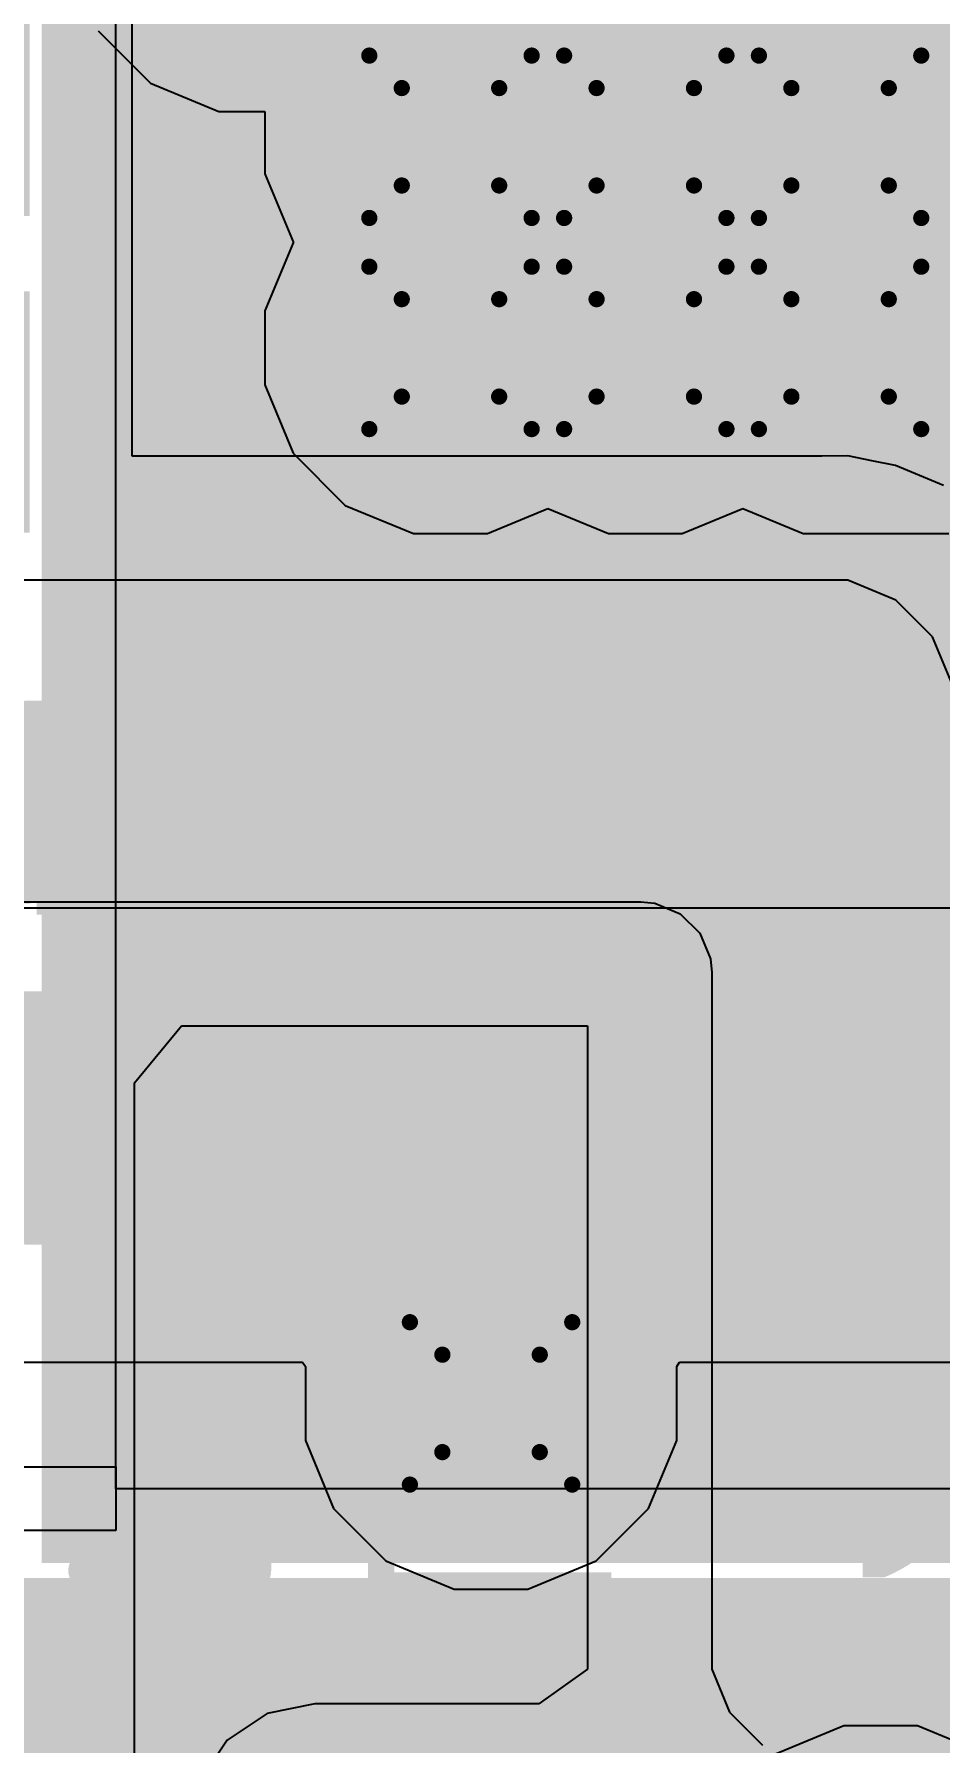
# Model space of a CAD drawing. Header units: inches. Extents: x -18 to 5357, y -8 to 5291.
# Drawn here: x 25.78 to 28.61, y 27.36 to 32.71 of the extents above; entities that cross this region are included whole.
import ezdxf

# ---------------------------------------------------------------- set-up
doc = ezdxf.new("R2010")
doc.units = ezdxf.units.IN
for name, color, linetype in [('Bottom Layer', 5, 'Continuous'), ('Bottom Overlay', 54, 'Continuous'), ('Bottom Paste', 16, 'Continuous'), ('Bottom Solder', 6, 'Continuous'), ('Drill Drawing', 1, 'Continuous'), ('Ground', 16, 'Continuous'), ('Power', 76, 'Continuous'), ('Top Layer', 1, 'Continuous'), ('Top Paste', 8, 'Continuous'), ('Top Solder', 216, 'Continuous'), ('Via Holes', 16, 'Continuous')]:
    doc.layers.add(name, color=color, linetype=linetype)
doc.styles.add('Arial', font='', dxfattribs={"height": 0.2})
doc.styles.get('Arial').set_extended_font_data('Arial')

# ---------------------------------------------------------------- blocks, each defined once
blk = doc.blocks.new('48_UFQFPN_7_7__20')
at = {"layer": 'Top Layer'}
for points in [[(-3.6, 2.9), (-3.05, 2.9), (-3.05, 2.6), (-3.6, 2.6)], [(-2.8, 2.8), (2.8, 2.8), (2.8, -2.8), (-2.8, -2.8)], [(-3.6, 2.4), (-3.05, 2.4), (-3.05, 2.1), (-3.6, 2.1)], [(-3.6, 1.9), (-3.05, 1.9), (-3.05, 1.6), (-3.6, 1.6)], [(-3.6, 1.4), (-3.05, 1.4), (-3.05, 1.1), (-3.6, 1.1)], [(-3.6, 0.9), (-3.05, 0.9), (-3.05, 0.6), (-3.6, 0.6)], [(-3.6, 0.4), (-3.05, 0.4), (-3.05, 0.1), (-3.6, 0.1)]]:
    blk.add_hatch(color=1, dxfattribs=at).paths.add_polyline_path(points)
at = {"layer": 'Top Paste'}
for points in [[(-3.6, 2.9), (-3.05, 2.9), (-3.05, 2.6), (-3.6, 2.6)], [(-2.8, 2.8), (2.8, 2.8), (2.8, -2.8), (-2.8, -2.8)], [(-3.6, 2.4), (-3.05, 2.4), (-3.05, 2.1), (-3.6, 2.1)], [(-3.6, 1.9), (-3.05, 1.9), (-3.05, 1.6), (-3.6, 1.6)], [(-3.6, 1.4), (-3.05, 1.4), (-3.05, 1.1), (-3.6, 1.1)], [(-3.6, 0.9), (-3.05, 0.9), (-3.05, 0.6), (-3.6, 0.6)], [(-3.6, 0.4), (-3.05, 0.4), (-3.05, 0.1), (-3.6, 0.1)]]:
    blk.add_hatch(color=8, dxfattribs=at).paths.add_polyline_path(points)
at = {"layer": 'Top Solder'}
for points in [[(-3.7016, 3.0016), (-2.9484, 3.0016), (-2.9484, 2.4984), (-3.7016, 2.4984)], [(-2.9016, 2.9016), (2.9016, 2.9016), (2.9016, -2.9016), (-2.9016, -2.9016)], [(-3.7016, 2.5016), (-2.9484, 2.5016), (-2.9484, 1.9984), (-3.7016, 1.9984)], [(-3.7016, 2.0016), (-2.9484, 2.0016), (-2.9484, 1.4984), (-3.7016, 1.4984)], [(-3.7016, 1.5016), (-2.9484, 1.5016), (-2.9484, 0.9984), (-3.7016, 0.9984)], [(-3.7016, 1.0016), (-2.9484, 1.0016), (-2.9484, 0.4984), (-3.7016, 0.4984)], [(-3.7016, 0.5016), (-2.9484, 0.5016), (-2.9484, -0.0016), (-3.7016, -0.0016)]]:
    blk.add_hatch(color=216, dxfattribs=at).paths.add_polyline_path(points)
blk = doc.blocks.new('C___0402_B_114')
at = {"layer": 'Bottom Layer'}
for points in [[(-0.2413, 0.3175), (-0.2413, -0.3175), (-0.6985, -0.3175), (-0.6985, 0.3175)], [(0.6985, 0.3175), (0.6985, -0.3175), (0.2413, -0.3175), (0.2413, 0.3175)]]:
    blk.add_hatch(color=5, dxfattribs=at).paths.add_polyline_path(points)
at = {"layer": 'Bottom Paste'}
for points in [[(-0.2413, 0.3175), (-0.2413, -0.3175), (-0.6985, -0.3175), (-0.6985, 0.3175)], [(0.6985, 0.3175), (0.6985, -0.3175), (0.2413, -0.3175), (0.2413, 0.3175)]]:
    blk.add_hatch(color=16, dxfattribs=at).paths.add_polyline_path(points)
at = {"layer": 'Bottom Solder'}
for points in [[(-0.1813, 0.3775), (-0.1813, -0.3775), (-0.7585, -0.3775), (-0.7585, 0.3775)], [(0.7585, 0.3775), (0.7585, -0.3775), (0.1813, -0.3775), (0.1813, 0.3775)]]:
    blk.add_hatch(color=6, dxfattribs=at).paths.add_polyline_path(points)
at = {"layer": 'Bottom Overlay'}
for points in [[(-0.7874, 0.4064, 0.127, 0.127, 0), (-0.7874, -0.4064, 0.127, 0.127, 0)], [(-0.2794, 0.4064, 0.127, 0.127, 0), (-0.7874, 0.4064, 0.127, 0.127, 0)], [(0.7874, 0.4064, 0.127, 0.127, 0), (0.2794, 0.4064, 0.127, 0.127, 0)], [(0.7874, 0.4064, 0.127, 0.127, 0), (0.7874, -0.4064, 0.127, 0.127, 0)], [(-0.2794, -0.4064, 0.127, 0.127, 0), (-0.7874, -0.4064, 0.127, 0.127, 0)], [(0.7874, -0.4064, 0.127, 0.127, 0), (0.2794, -0.4064, 0.127, 0.127, 0)]]:
    blk.add_lwpolyline(points, format="xyseb", dxfattribs=at)
for points in [[(-0.8191, 0.4064, 0.0635, 0.0635, 1), (-0.7556, 0.4064, 0.0635, 0.0635, 1)], [(-0.8191, 0.4064, 0.0635, 0.0635, 1), (-0.7556, 0.4064, 0.0635, 0.0635, 1)], [(-0.3111, 0.4064, 0.0635, 0.0635, 1), (-0.2477, 0.4064, 0.0635, 0.0635, 1)], [(0.2477, 0.4064, 0.0635, 0.0635, 1), (0.3112, 0.4064, 0.0635, 0.0635, 1)], [(0.7557, 0.4064, 0.0635, 0.0635, 1), (0.8192, 0.4064, 0.0635, 0.0635, 1)], [(0.7557, 0.4064, 0.0635, 0.0635, 1), (0.8192, 0.4064, 0.0635, 0.0635, 1)], [(-0.8191, -0.4064, 0.0635, 0.0635, 1), (-0.7556, -0.4064, 0.0635, 0.0635, 1)], [(-0.8191, -0.4064, 0.0635, 0.0635, 1), (-0.7556, -0.4064, 0.0635, 0.0635, 1)], [(-0.3111, -0.4064, 0.0635, 0.0635, 1), (-0.2477, -0.4064, 0.0635, 0.0635, 1)], [(0.2477, -0.4064, 0.0635, 0.0635, 1), (0.3112, -0.4064, 0.0635, 0.0635, 1)], [(0.7557, -0.4064, 0.0635, 0.0635, 1), (0.8192, -0.4064, 0.0635, 0.0635, 1)], [(0.7557, -0.4064, 0.0635, 0.0635, 1), (0.8192, -0.4064, 0.0635, 0.0635, 1)]]:
    blk.add_lwpolyline(points, format="xyseb", close=True, dxfattribs=at)
blk = doc.blocks.new('C___0402_B_117')
at = {"layer": 'Bottom Layer'}
for points in [[(-0.2413, 0.3175), (-0.2413, -0.3175), (-0.6985, -0.3175), (-0.6985, 0.3175)], [(0.6985, 0.3175), (0.6985, -0.3175), (0.2413, -0.3175), (0.2413, 0.3175)]]:
    blk.add_hatch(color=5, dxfattribs=at).paths.add_polyline_path(points)
at = {"layer": 'Bottom Paste'}
for points in [[(-0.2413, 0.3175), (-0.2413, -0.3175), (-0.6985, -0.3175), (-0.6985, 0.3175)], [(0.6985, 0.3175), (0.6985, -0.3175), (0.2413, -0.3175), (0.2413, 0.3175)]]:
    blk.add_hatch(color=16, dxfattribs=at).paths.add_polyline_path(points)
at = {"layer": 'Bottom Solder'}
for points in [[(-0.1813, 0.3775), (-0.1813, -0.3775), (-0.7585, -0.3775), (-0.7585, 0.3775)], [(0.7585, 0.3775), (0.7585, -0.3775), (0.1813, -0.3775), (0.1813, 0.3775)]]:
    blk.add_hatch(color=6, dxfattribs=at).paths.add_polyline_path(points)
at = {"layer": 'Bottom Overlay'}
for points in [[(-0.7874, 0.4064, 0.127, 0.127, 0), (-0.7874, -0.4064, 0.127, 0.127, 0)], [(-0.2794, 0.4064, 0.127, 0.127, 0), (-0.7874, 0.4064, 0.127, 0.127, 0)], [(0.7874, 0.4064, 0.127, 0.127, 0), (0.2794, 0.4064, 0.127, 0.127, 0)], [(0.7874, 0.4064, 0.127, 0.127, 0), (0.7874, -0.4064, 0.127, 0.127, 0)], [(-0.2794, -0.4064, 0.127, 0.127, 0), (-0.7874, -0.4064, 0.127, 0.127, 0)], [(0.7874, -0.4064, 0.127, 0.127, 0), (0.2794, -0.4064, 0.127, 0.127, 0)]]:
    blk.add_lwpolyline(points, format="xyseb", dxfattribs=at)
for points in [[(-0.8191, 0.4064, 0.0635, 0.0635, 1), (-0.7556, 0.4064, 0.0635, 0.0635, 1)], [(-0.8191, 0.4064, 0.0635, 0.0635, 1), (-0.7556, 0.4064, 0.0635, 0.0635, 1)], [(-0.3112, 0.4064, 0.0635, 0.0635, 1), (-0.2477, 0.4064, 0.0635, 0.0635, 1)], [(0.2477, 0.4064, 0.0635, 0.0635, 1), (0.3111, 0.4064, 0.0635, 0.0635, 1)], [(0.7556, 0.4064, 0.0635, 0.0635, 1), (0.8191, 0.4064, 0.0635, 0.0635, 1)], [(0.7556, 0.4064, 0.0635, 0.0635, 1), (0.8191, 0.4064, 0.0635, 0.0635, 1)], [(-0.8192, -0.4064, 0.0635, 0.0635, 1), (-0.7557, -0.4064, 0.0635, 0.0635, 1)], [(-0.8192, -0.4064, 0.0635, 0.0635, 1), (-0.7557, -0.4064, 0.0635, 0.0635, 1)], [(-0.3112, -0.4064, 0.0635, 0.0635, 1), (-0.2477, -0.4064, 0.0635, 0.0635, 1)], [(0.2477, -0.4064, 0.0635, 0.0635, 1), (0.3112, -0.4064, 0.0635, 0.0635, 1)], [(0.7556, -0.4064, 0.0635, 0.0635, 1), (0.8191, -0.4064, 0.0635, 0.0635, 1)], [(0.7556, -0.4064, 0.0635, 0.0635, 1), (0.8191, -0.4064, 0.0635, 0.0635, 1)]]:
    blk.add_lwpolyline(points, format="xyseb", close=True, dxfattribs=at)
blk = doc.blocks.new('C___0402_B_118')
at = {"layer": 'Bottom Layer'}
for points in [[(-0.2413, 0.3175), (-0.2413, -0.3175), (-0.6985, -0.3175), (-0.6985, 0.3175)], [(0.6985, 0.3175), (0.6985, -0.3175), (0.2413, -0.3175), (0.2413, 0.3175)]]:
    blk.add_hatch(color=5, dxfattribs=at).paths.add_polyline_path(points)
at = {"layer": 'Bottom Paste'}
for points in [[(-0.2413, 0.3175), (-0.2413, -0.3175), (-0.6985, -0.3175), (-0.6985, 0.3175)], [(0.6985, 0.3175), (0.6985, -0.3175), (0.2413, -0.3175), (0.2413, 0.3175)]]:
    blk.add_hatch(color=16, dxfattribs=at).paths.add_polyline_path(points)
at = {"layer": 'Bottom Solder'}
for points in [[(-0.1813, 0.3775), (-0.1813, -0.3775), (-0.7585, -0.3775), (-0.7585, 0.3775)], [(0.7585, 0.3775), (0.7585, -0.3775), (0.1813, -0.3775), (0.1813, 0.3775)]]:
    blk.add_hatch(color=6, dxfattribs=at).paths.add_polyline_path(points)
at = {"layer": 'Bottom Overlay'}
for points in [[(-0.7874, 0.4064, 0.127, 0.127, 0), (-0.7874, -0.4064, 0.127, 0.127, 0)], [(-0.2794, 0.4064, 0.127, 0.127, 0), (-0.7874, 0.4064, 0.127, 0.127, 0)], [(0.7874, 0.4064, 0.127, 0.127, 0), (0.2794, 0.4064, 0.127, 0.127, 0)], [(0.7874, 0.4064, 0.127, 0.127, 0), (0.7874, -0.4064, 0.127, 0.127, 0)], [(-0.2794, -0.4064, 0.127, 0.127, 0), (-0.7874, -0.4064, 0.127, 0.127, 0)], [(0.7874, -0.4064, 0.127, 0.127, 0), (0.2794, -0.4064, 0.127, 0.127, 0)]]:
    blk.add_lwpolyline(points, format="xyseb", dxfattribs=at)
for points in [[(-0.8191, 0.4064, 0.0635, 0.0635, 1), (-0.7556, 0.4064, 0.0635, 0.0635, 1)], [(-0.8191, 0.4064, 0.0635, 0.0635, 1), (-0.7556, 0.4064, 0.0635, 0.0635, 1)], [(-0.3111, 0.4064, 0.0635, 0.0635, 1), (-0.2477, 0.4064, 0.0635, 0.0635, 1)], [(0.2477, 0.4064, 0.0635, 0.0635, 1), (0.3112, 0.4064, 0.0635, 0.0635, 1)], [(0.7556, 0.4064, 0.0635, 0.0635, 1), (0.8191, 0.4064, 0.0635, 0.0635, 1)], [(0.7556, 0.4064, 0.0635, 0.0635, 1), (0.8191, 0.4064, 0.0635, 0.0635, 1)], [(-0.8191, -0.4064, 0.0635, 0.0635, 1), (-0.7556, -0.4064, 0.0635, 0.0635, 1)], [(-0.8191, -0.4064, 0.0635, 0.0635, 1), (-0.7556, -0.4064, 0.0635, 0.0635, 1)], [(-0.3111, -0.4064, 0.0635, 0.0635, 1), (-0.2477, -0.4064, 0.0635, 0.0635, 1)], [(0.2477, -0.4064, 0.0635, 0.0635, 1), (0.3112, -0.4064, 0.0635, 0.0635, 1)], [(0.7556, -0.4064, 0.0635, 0.0635, 1), (0.8191, -0.4064, 0.0635, 0.0635, 1)], [(0.7556, -0.4064, 0.0635, 0.0635, 1), (0.8191, -0.4064, 0.0635, 0.0635, 1)]]:
    blk.add_lwpolyline(points, format="xyseb", close=True, dxfattribs=at)
blk = doc.blocks.new('C___0402_B_125')
at = {"layer": 'Bottom Layer'}
for points in [[(-0.2413, 0.3175), (-0.2413, -0.3175), (-0.6985, -0.3175), (-0.6985, 0.3175)], [(0.6985, 0.3175), (0.6985, -0.3175), (0.2413, -0.3175), (0.2413, 0.3175)]]:
    blk.add_hatch(color=5, dxfattribs=at).paths.add_polyline_path(points)
at = {"layer": 'Bottom Paste'}
for points in [[(-0.2413, 0.3175), (-0.2413, -0.3175), (-0.6985, -0.3175), (-0.6985, 0.3175)], [(0.6985, 0.3175), (0.6985, -0.3175), (0.2413, -0.3175), (0.2413, 0.3175)]]:
    blk.add_hatch(color=16, dxfattribs=at).paths.add_polyline_path(points)
at = {"layer": 'Bottom Solder'}
for points in [[(-0.1813, 0.3775), (-0.1813, -0.3775), (-0.7585, -0.3775), (-0.7585, 0.3775)], [(0.7585, 0.3775), (0.7585, -0.3775), (0.1813, -0.3775), (0.1813, 0.3775)]]:
    blk.add_hatch(color=6, dxfattribs=at).paths.add_polyline_path(points)
at = {"layer": 'Bottom Overlay'}
for points in [[(-0.7874, 0.4064, 0.127, 0.127, 0), (-0.7874, -0.4064, 0.127, 0.127, 0)], [(-0.2794, 0.4064, 0.127, 0.127, 0), (-0.7874, 0.4064, 0.127, 0.127, 0)], [(0.2794, 0.4064, 0.127, 0.127, 0), (0.7874, 0.4064, 0.127, 0.127, 0)], [(0.7874, 0.4064, 0.127, 0.127, 0), (0.7874, -0.4064, 0.127, 0.127, 0)], [(-0.7874, -0.4064, 0.127, 0.127, 0), (-0.2794, -0.4064, 0.127, 0.127, 0)], [(0.2794, -0.4064, 0.127, 0.127, 0), (0.7874, -0.4064, 0.127, 0.127, 0)]]:
    blk.add_lwpolyline(points, format="xyseb", dxfattribs=at)
for points in [[(-0.8191, 0.4064, 0.0635, 0.0635, 1), (-0.7556, 0.4064, 0.0635, 0.0635, 1)], [(-0.8191, 0.4064, 0.0635, 0.0635, 1), (-0.7556, 0.4064, 0.0635, 0.0635, 1)], [(-0.3112, 0.4064, 0.0635, 0.0635, 1), (-0.2477, 0.4064, 0.0635, 0.0635, 1)], [(0.2477, 0.4064, 0.0635, 0.0635, 1), (0.3111, 0.4064, 0.0635, 0.0635, 1)], [(0.7556, 0.4064, 0.0635, 0.0635, 1), (0.8191, 0.4064, 0.0635, 0.0635, 1)], [(0.7556, 0.4064, 0.0635, 0.0635, 1), (0.8191, 0.4064, 0.0635, 0.0635, 1)], [(-0.8191, -0.4064, 0.0635, 0.0635, 1), (-0.7556, -0.4064, 0.0635, 0.0635, 1)], [(-0.8191, -0.4064, 0.0635, 0.0635, 1), (-0.7556, -0.4064, 0.0635, 0.0635, 1)], [(-0.3112, -0.4064, 0.0635, 0.0635, 1), (-0.2477, -0.4064, 0.0635, 0.0635, 1)], [(0.2477, -0.4064, 0.0635, 0.0635, 1), (0.3111, -0.4064, 0.0635, 0.0635, 1)], [(0.7556, -0.4064, 0.0635, 0.0635, 1), (0.8191, -0.4064, 0.0635, 0.0635, 1)], [(0.7556, -0.4064, 0.0635, 0.0635, 1), (0.8191, -0.4064, 0.0635, 0.0635, 1)]]:
    blk.add_lwpolyline(points, format="xyseb", close=True, dxfattribs=at)
blk = doc.blocks.new('C___0402_B_126')
at = {"layer": 'Bottom Layer'}
for points in [[(-0.2413, 0.3175), (-0.2413, -0.3175), (-0.6985, -0.3175), (-0.6985, 0.3175)], [(0.6985, 0.3175), (0.6985, -0.3175), (0.2413, -0.3175), (0.2413, 0.3175)]]:
    blk.add_hatch(color=5, dxfattribs=at).paths.add_polyline_path(points)
at = {"layer": 'Bottom Paste'}
for points in [[(-0.2413, 0.3175), (-0.2413, -0.3175), (-0.6985, -0.3175), (-0.6985, 0.3175)], [(0.6985, 0.3175), (0.6985, -0.3175), (0.2413, -0.3175), (0.2413, 0.3175)]]:
    blk.add_hatch(color=16, dxfattribs=at).paths.add_polyline_path(points)
at = {"layer": 'Bottom Solder'}
for points in [[(-0.1813, 0.3775), (-0.1813, -0.3775), (-0.7585, -0.3775), (-0.7585, 0.3775)], [(0.7585, 0.3775), (0.7585, -0.3775), (0.1813, -0.3775), (0.1813, 0.3775)]]:
    blk.add_hatch(color=6, dxfattribs=at).paths.add_polyline_path(points)
at = {"layer": 'Bottom Overlay'}
for points in [[(-0.7874, 0.4064, 0.127, 0.127, 0), (-0.7874, -0.4064, 0.127, 0.127, 0)], [(-0.7874, 0.4064, 0.127, 0.127, 0), (-0.2794, 0.4064, 0.127, 0.127, 0)], [(0.2794, 0.4064, 0.127, 0.127, 0), (0.7874, 0.4064, 0.127, 0.127, 0)], [(0.7874, 0.4064, 0.127, 0.127, 0), (0.7874, -0.4064, 0.127, 0.127, 0)], [(-0.7874, -0.4064, 0.127, 0.127, 0), (-0.2794, -0.4064, 0.127, 0.127, 0)], [(0.2794, -0.4064, 0.127, 0.127, 0), (0.7874, -0.4064, 0.127, 0.127, 0)]]:
    blk.add_lwpolyline(points, format="xyseb", dxfattribs=at)
for points in [[(-0.8192, 0.4064, 0.0635, 0.0635, 1), (-0.7557, 0.4064, 0.0635, 0.0635, 1)], [(-0.8192, 0.4064, 0.0635, 0.0635, 1), (-0.7557, 0.4064, 0.0635, 0.0635, 1)], [(-0.3111, 0.4064, 0.0635, 0.0635, 1), (-0.2477, 0.4064, 0.0635, 0.0635, 1)], [(0.2477, 0.4064, 0.0635, 0.0635, 1), (0.3111, 0.4064, 0.0635, 0.0635, 1)], [(0.7557, 0.4064, 0.0635, 0.0635, 1), (0.8192, 0.4064, 0.0635, 0.0635, 1)], [(0.7557, 0.4064, 0.0635, 0.0635, 1), (0.8192, 0.4064, 0.0635, 0.0635, 1)], [(-0.8192, -0.4064, 0.0635, 0.0635, 1), (-0.7557, -0.4064, 0.0635, 0.0635, 1)], [(-0.8192, -0.4064, 0.0635, 0.0635, 1), (-0.7557, -0.4064, 0.0635, 0.0635, 1)], [(-0.3111, -0.4064, 0.0635, 0.0635, 1), (-0.2477, -0.4064, 0.0635, 0.0635, 1)], [(0.2477, -0.4064, 0.0635, 0.0635, 1), (0.3111, -0.4064, 0.0635, 0.0635, 1)], [(0.7557, -0.4064, 0.0635, 0.0635, 1), (0.8192, -0.4064, 0.0635, 0.0635, 1)], [(0.7557, -0.4064, 0.0635, 0.0635, 1), (0.8192, -0.4064, 0.0635, 0.0635, 1)]]:
    blk.add_lwpolyline(points, format="xyseb", close=True, dxfattribs=at)

msp = doc.modelspace()

# ---------------------------------------------------------------- hatches: boundary and pattern name
at = {"layer": 'Bottom Layer'}
h = msp.add_hatch(color=5, dxfattribs=at)
edge = h.paths.add_edge_path()
edge.add_arc((27.0786, 32.3864), 0.2, 0, 360)
h = msp.add_hatch(color=5, dxfattribs=at)
edge = h.paths.add_edge_path()
edge.add_arc((27.6882, 32.3864), 0.2, 0, 360)
h = msp.add_hatch(color=5, dxfattribs=at)
edge = h.paths.add_edge_path()
edge.add_arc((28.2978, 32.3864), 0.2, 0, 360)
h = msp.add_hatch(color=5, dxfattribs=at)
edge = h.paths.add_edge_path()
edge.add_arc((27.0786, 31.726), 0.2, 0, 360)
h = msp.add_hatch(color=5, dxfattribs=at)
edge = h.paths.add_edge_path()
edge.add_arc((27.6882, 31.726), 0.2, 0, 360)
h = msp.add_hatch(color=5, dxfattribs=at)
edge = h.paths.add_edge_path()
edge.add_arc((28.2978, 31.726), 0.2, 0, 360)
h = msp.add_hatch(color=5, dxfattribs=at)
edge = h.paths.add_edge_path()
edge.add_arc((27.2056, 28.424), 0.2, 0, 360)
at = {"layer": 'Ground'}
h = msp.add_hatch(color=16, dxfattribs=at)
edge = h.paths.add_edge_path()
edge.add_arc((27.0786, 32.3864), 0.2, 0, 360)
h = msp.add_hatch(color=16, dxfattribs=at)
edge = h.paths.add_edge_path()
edge.add_arc((27.6882, 32.3864), 0.2, 0, 360)
h = msp.add_hatch(color=16, dxfattribs=at)
edge = h.paths.add_edge_path()
edge.add_arc((28.2978, 32.3864), 0.2, 0, 360)
h = msp.add_hatch(color=16, dxfattribs=at)
edge = h.paths.add_edge_path()
edge.add_arc((27.0786, 31.726), 0.2, 0, 360)
h = msp.add_hatch(color=16, dxfattribs=at)
edge = h.paths.add_edge_path()
edge.add_arc((27.6882, 31.726), 0.2, 0, 360)
h = msp.add_hatch(color=16, dxfattribs=at)
edge = h.paths.add_edge_path()
edge.add_arc((28.2978, 31.726), 0.2, 0, 360)
h = msp.add_hatch(color=16, dxfattribs=at)
edge = h.paths.add_edge_path()
edge.add_arc((27.2056, 28.424), 0.2, 0, 360)
at = {"layer": 'Power'}
h = msp.add_hatch(color=76, dxfattribs=at)
edge = h.paths.add_edge_path()
edge.add_arc((27.0786, 32.3864), 0.2, 0, 360)
h = msp.add_hatch(color=76, dxfattribs=at)
edge = h.paths.add_edge_path()
edge.add_arc((27.6882, 32.3864), 0.2, 0, 360)
h = msp.add_hatch(color=76, dxfattribs=at)
edge = h.paths.add_edge_path()
edge.add_arc((28.2978, 32.3864), 0.2, 0, 360)
h = msp.add_hatch(color=76, dxfattribs=at)
edge = h.paths.add_edge_path()
edge.add_arc((27.0786, 31.726), 0.2, 0, 360)
h = msp.add_hatch(color=76, dxfattribs=at)
edge = h.paths.add_edge_path()
edge.add_arc((27.6882, 31.726), 0.2, 0, 360)
h = msp.add_hatch(color=76, dxfattribs=at)
edge = h.paths.add_edge_path()
edge.add_arc((28.2978, 31.726), 0.2, 0, 360)
h = msp.add_hatch(color=76, dxfattribs=at)
edge = h.paths.add_edge_path()
edge.add_arc((27.2056, 28.424), 0.2, 0, 360)
at = {"layer": 'Top Layer'}
h = msp.add_hatch(color=1, dxfattribs=at)
edge = h.paths.add_edge_path()
edge.add_arc((27.0786, 32.3864), 0.2, 0, 360)
h = msp.add_hatch(color=1, dxfattribs=at)
edge = h.paths.add_edge_path()
edge.add_arc((27.6882, 32.3864), 0.2, 0, 360)
h = msp.add_hatch(color=1, dxfattribs=at)
edge = h.paths.add_edge_path()
edge.add_arc((28.2978, 32.3864), 0.2, 0, 360)
h = msp.add_hatch(color=1, dxfattribs=at)
edge = h.paths.add_edge_path()
edge.add_arc((27.0786, 31.726), 0.2, 0, 360)
h = msp.add_hatch(color=1, dxfattribs=at)
edge = h.paths.add_edge_path()
edge.add_arc((27.6882, 31.726), 0.2, 0, 360)
h = msp.add_hatch(color=1, dxfattribs=at)
edge = h.paths.add_edge_path()
edge.add_arc((28.2978, 31.726), 0.2, 0, 360)
h = msp.add_hatch(color=1, dxfattribs=at)
edge = h.paths.add_edge_path()
edge.add_arc((27.2056, 28.424), 0.2, 0, 360)
at = {"layer": 'Via Holes'}
h = msp.add_hatch(color=7, dxfattribs=at)
edge = h.paths.add_edge_path()
edge.add_arc((27.0786, 32.3864), 0.1, 0, 360)
h = msp.add_hatch(color=7, dxfattribs=at)
edge = h.paths.add_edge_path()
edge.add_arc((27.6882, 32.3864), 0.1, 0, 360)
h = msp.add_hatch(color=7, dxfattribs=at)
edge = h.paths.add_edge_path()
edge.add_arc((28.2978, 32.3864), 0.1, 0, 360)
h = msp.add_hatch(color=7, dxfattribs=at)
edge = h.paths.add_edge_path()
edge.add_arc((27.0786, 31.726), 0.1, 0, 360)
h = msp.add_hatch(color=7, dxfattribs=at)
edge = h.paths.add_edge_path()
edge.add_arc((27.6882, 31.726), 0.1, 0, 360)
h = msp.add_hatch(color=7, dxfattribs=at)
edge = h.paths.add_edge_path()
edge.add_arc((28.2978, 31.726), 0.1, 0, 360)
h = msp.add_hatch(color=7, dxfattribs=at)
edge = h.paths.add_edge_path()
edge.add_arc((27.2056, 28.424), 0.1, 0, 360)

# ---------------------------------------------------------------- linework, layer by layer
at = {"layer": 'Bottom Layer'}
for p, q in [((26.0826, 32.2237), (26.0826, 32.9029)), ((26.0826, 31.3877), (26.0826, 32.2237)), ((26.0826, 32.2237), (26.0826, 32.2237)), ((28.2411, 31.3877), (26.0826, 31.3877)), ((28.3222, 31.3878), (28.2411, 31.3877)), ((28.2411, 31.3877), (28.2411, 31.3877)), ((28.3223, 31.3878), (28.3222, 31.3878)), ((28.3222, 31.3878), (28.3222, 31.3878)), ((28.3972, 31.3729), (28.3223, 31.3878)), ((28.4709, 31.3582), (28.3972, 31.3729)), ((28.471, 31.3582), (28.4709, 31.3582)), ((28.4709, 31.3582), (28.4709, 31.3582)), ((28.6212, 31.296), (28.471, 31.3582)), ((28.2411, 30.9993), (24.8341, 30.9993)), ((28.3223, 30.9993), (28.2411, 30.9993)), ((28.2411, 30.9993), (28.2411, 30.9993)), ((28.4726, 30.9371), (28.3223, 30.9993)), ((28.5875, 30.8221), (28.4726, 30.9371)), ((28.6497, 30.6719), (28.5875, 30.8221)), ((23.5256, 29.9933), (27.6744, 29.9933)), ((27.6744, 29.9933), (27.7176, 29.989)), ((27.7176, 29.989), (27.7975, 29.9559)), ((27.7975, 29.9559), (27.8587, 29.8948)), ((27.8587, 29.8948), (27.8918, 29.8149)), ((27.8918, 29.8149), (27.896, 29.7716)), ((27.896, 29.7716), (27.896, 29.7716)), ((27.896, 29.7716), (27.8961, 28.7841)), ((26.0901, 29.427), (26.237, 29.6048)), ((26.237, 29.6048), (27.5076, 29.6048)), ((27.5076, 29.6048), (27.5076, 28.7841)), ((26.0901, 27.1009), (26.0901, 29.427)), ((27.5076, 28.7841), (27.5076, 27.5926)), ((27.8961, 28.7841), (27.8961, 27.6655)), ((27.8961, 27.6655), (27.8961, 27.5925)), ((27.5076, 27.5926), (27.3548, 27.484)), ((27.8961, 27.5925), (27.9519, 27.4577)), ((26.6541, 27.484), (26.5054, 27.4544)), ((27.3548, 27.484), (26.6541, 27.484)), ((26.5054, 27.4544), (26.3794, 27.3702)), ((27.9519, 27.4577), (28.0552, 27.3544)), ((26.3794, 27.3702), (26.2952, 27.2442))]:
    msp.add_line(p, q, dxfattribs=at)
for points in [[(26.469, 32.5723, 0.254, 0.254, 0), (26.469, 33.0468, 0.254, 0.254, 0)], [(26.4128, 32.5161, 0.254, 0.254, 0), (26.469, 32.5723, 0.254, 0.254, 0)], [(26.4128, 32.5161, 0.254, 0.254, 0), (26.4818, 32.4471, 0.254, 0.254, 0)], [(26.4818, 31.5942, 0.254, 0.254, 0), (26.4818, 32.4471, 0.254, 0.254, 0)], [(26.4128, 31.5252, 0.254, 0.254, 0), (26.4818, 31.5942, 0.254, 0.254, 0)], [(26.1366, 29.2775, 0.381, 0.381, -0.414214), (26.1609, 29.3017, 0.381, 0.381, 0)], [(26.1366, 28.3072, 0.381, 0.381, 0), (26.1366, 29.2775, 0.381, 0.381, 0)], [(26.1609, 29.3017, 0.381, 0.381, 0), (27.2041, 29.3017, 0.381, 0.381, 0)], [(27.2041, 29.3017, 0.381, 0.381, 0), (27.2041, 29.3017, 0.381, 0.381, 0)], [(27.2041, 29.3017, 0.381, 0.381, 0), (27.2056, 29.3017, 0.381, 0.381, 0)], [(27.2056, 28.424, 0.381, 0.381, 0), (27.2056, 29.3017, 0.381, 0.381, 0)]]:
    msp.add_lwpolyline(points, format="xyseb", dxfattribs=at)
for points in [[(26.4055, 32.5723, 0.127, 0.127, 1), (26.5325, 32.5723, 0.127, 0.127, 1)], [(26.4055, 32.5723, 0.127, 0.127, 1), (26.5325, 32.5723, 0.127, 0.127, 1)], [(26.3493, 32.5161, 0.127, 0.127, 1), (26.4763, 32.5161, 0.127, 0.127, 1)], [(26.3493, 32.5161, 0.127, 0.127, 1), (26.4763, 32.5161, 0.127, 0.127, 1)], [(26.4183, 32.4471, 0.127, 0.127, 1), (26.5453, 32.4471, 0.127, 0.127, 1)], [(26.4183, 32.4471, 0.127, 0.127, 1), (26.5453, 32.4471, 0.127, 0.127, 1)], [(26.4183, 31.5942, 0.127, 0.127, 1), (26.5453, 31.5942, 0.127, 0.127, 1)], [(26.4183, 31.5942, 0.127, 0.127, 1), (26.5453, 31.5942, 0.127, 0.127, 1)], [(26.3493, 31.5252, 0.127, 0.127, 1), (26.4763, 31.5252, 0.127, 0.127, 1)], [(26.0413, 29.2775, 0.1905, 0.1905, 1), (26.2318, 29.2775, 0.1905, 0.1905, 1)], [(26.0413, 29.2775, 0.1905, 0.1905, 1), (26.2318, 29.2775, 0.1905, 0.1905, 1)], [(26.0656, 29.3017, 0.1905, 0.1905, 1), (26.2561, 29.3017, 0.1905, 0.1905, 1)], [(26.0656, 29.3017, 0.1905, 0.1905, 1), (26.2561, 29.3017, 0.1905, 0.1905, 1)], [(27.1088, 29.3017, 0.1905, 0.1905, 1), (27.2993, 29.3017, 0.1905, 0.1905, 1)], [(27.1088, 29.3017, 0.1905, 0.1905, 1), (27.2993, 29.3017, 0.1905, 0.1905, 1)], [(27.1088, 29.3017, 0.1905, 0.1905, 1), (27.2993, 29.3017, 0.1905, 0.1905, 1)], [(27.1088, 29.3017, 0.1905, 0.1905, 1), (27.2993, 29.3017, 0.1905, 0.1905, 1)], [(27.1103, 29.3017, 0.1905, 0.1905, 1), (27.3008, 29.3017, 0.1905, 0.1905, 1)], [(27.1103, 29.3017, 0.1905, 0.1905, 1), (27.3008, 29.3017, 0.1905, 0.1905, 1)], [(27.1103, 28.424, 0.1905, 0.1905, 1), (27.3008, 28.424, 0.1905, 0.1905, 1)], [(26.0413, 28.3072, 0.1905, 0.1905, 1), (26.2318, 28.3072, 0.1905, 0.1905, 1)]]:
    msp.add_lwpolyline(points, format="xyseb", close=True, dxfattribs=at)
at = {"layer": 'Bottom Overlay'}
msp.add_lwpolyline([(24.7574, 29.2382, 0.127, 0.127, 0), (25.7545, 29.2382, 0.127, 0.127, 0)], format="xyseb", dxfattribs=at)
msp.add_lwpolyline([(25.7227, 29.2382, 0.0635, 0.0635, 1), (25.7862, 29.2382, 0.0635, 0.0635, 1)], format="xyseb", close=True, dxfattribs=at)
at = {"layer": 'Drill Drawing'}
for points in [[(26.8246, 32.6404, 0.0508, 0.0508, 0), (27.3326, 32.6404, 0.0508, 0.0508, 0)], [(26.8246, 32.1324, 0.0508, 0.0508, 0), (26.8246, 32.6404, 0.0508, 0.0508, 0)], [(27.3326, 32.1324, 0.0508, 0.0508, 0), (27.3326, 32.6404, 0.0508, 0.0508, 0)], [(27.4342, 32.6404, 0.0508, 0.0508, 0), (27.9422, 32.6404, 0.0508, 0.0508, 0)], [(27.4342, 32.1324, 0.0508, 0.0508, 0), (27.4342, 32.6404, 0.0508, 0.0508, 0)], [(27.9422, 32.1324, 0.0508, 0.0508, 0), (27.9422, 32.6404, 0.0508, 0.0508, 0)], [(28.0438, 32.6404, 0.0508, 0.0508, 0), (28.5518, 32.6404, 0.0508, 0.0508, 0)], [(28.0438, 32.1324, 0.0508, 0.0508, 0), (28.0438, 32.6404, 0.0508, 0.0508, 0)], [(28.5518, 32.1324, 0.0508, 0.0508, 0), (28.5518, 32.6404, 0.0508, 0.0508, 0)], [(26.9262, 32.5388, 0.0508, 0.0508, 0), (27.231, 32.5388, 0.0508, 0.0508, 0)], [(26.9262, 32.234, 0.0508, 0.0508, 0), (26.9262, 32.5388, 0.0508, 0.0508, 0)], [(27.231, 32.234, 0.0508, 0.0508, 0), (27.231, 32.5388, 0.0508, 0.0508, 0)], [(27.5358, 32.5388, 0.0508, 0.0508, 0), (27.8406, 32.5388, 0.0508, 0.0508, 0)], [(27.5358, 32.234, 0.0508, 0.0508, 0), (27.5358, 32.5388, 0.0508, 0.0508, 0)], [(27.8406, 32.234, 0.0508, 0.0508, 0), (27.8406, 32.5388, 0.0508, 0.0508, 0)], [(28.1454, 32.5388, 0.0508, 0.0508, 0), (28.4502, 32.5388, 0.0508, 0.0508, 0)], [(28.1454, 32.234, 0.0508, 0.0508, 0), (28.1454, 32.5388, 0.0508, 0.0508, 0)], [(28.4502, 32.234, 0.0508, 0.0508, 0), (28.4502, 32.5388, 0.0508, 0.0508, 0)], [(26.9262, 32.234, 0.0508, 0.0508, 0), (27.231, 32.234, 0.0508, 0.0508, 0)], [(27.5358, 32.234, 0.0508, 0.0508, 0), (27.8406, 32.234, 0.0508, 0.0508, 0)], [(28.1454, 32.234, 0.0508, 0.0508, 0), (28.4502, 32.234, 0.0508, 0.0508, 0)], [(26.8246, 32.1324, 0.0508, 0.0508, 0), (27.3326, 32.1324, 0.0508, 0.0508, 0)], [(27.4342, 32.1324, 0.0508, 0.0508, 0), (27.9422, 32.1324, 0.0508, 0.0508, 0)], [(28.0438, 32.1324, 0.0508, 0.0508, 0), (28.5518, 32.1324, 0.0508, 0.0508, 0)], [(26.8246, 31.98, 0.0508, 0.0508, 0), (27.3326, 31.98, 0.0508, 0.0508, 0)], [(26.8246, 31.472, 0.0508, 0.0508, 0), (26.8246, 31.98, 0.0508, 0.0508, 0)], [(27.3326, 31.472, 0.0508, 0.0508, 0), (27.3326, 31.98, 0.0508, 0.0508, 0)], [(27.4342, 31.98, 0.0508, 0.0508, 0), (27.9422, 31.98, 0.0508, 0.0508, 0)], [(27.4342, 31.472, 0.0508, 0.0508, 0), (27.4342, 31.98, 0.0508, 0.0508, 0)], [(27.9422, 31.472, 0.0508, 0.0508, 0), (27.9422, 31.98, 0.0508, 0.0508, 0)], [(28.0438, 31.98, 0.0508, 0.0508, 0), (28.5518, 31.98, 0.0508, 0.0508, 0)], [(28.0438, 31.472, 0.0508, 0.0508, 0), (28.0438, 31.98, 0.0508, 0.0508, 0)], [(28.5518, 31.472, 0.0508, 0.0508, 0), (28.5518, 31.98, 0.0508, 0.0508, 0)], [(26.9262, 31.8784, 0.0508, 0.0508, 0), (27.231, 31.8784, 0.0508, 0.0508, 0)], [(26.9262, 31.5736, 0.0508, 0.0508, 0), (26.9262, 31.8784, 0.0508, 0.0508, 0)], [(27.231, 31.5736, 0.0508, 0.0508, 0), (27.231, 31.8784, 0.0508, 0.0508, 0)], [(27.5358, 31.8784, 0.0508, 0.0508, 0), (27.8406, 31.8784, 0.0508, 0.0508, 0)], [(27.5358, 31.5736, 0.0508, 0.0508, 0), (27.5358, 31.8784, 0.0508, 0.0508, 0)], [(27.8406, 31.5736, 0.0508, 0.0508, 0), (27.8406, 31.8784, 0.0508, 0.0508, 0)], [(28.1454, 31.8784, 0.0508, 0.0508, 0), (28.4502, 31.8784, 0.0508, 0.0508, 0)], [(28.1454, 31.5736, 0.0508, 0.0508, 0), (28.1454, 31.8784, 0.0508, 0.0508, 0)], [(28.4502, 31.5736, 0.0508, 0.0508, 0), (28.4502, 31.8784, 0.0508, 0.0508, 0)], [(26.9262, 31.5736, 0.0508, 0.0508, 0), (27.231, 31.5736, 0.0508, 0.0508, 0)], [(27.5358, 31.5736, 0.0508, 0.0508, 0), (27.8406, 31.5736, 0.0508, 0.0508, 0)], [(28.1454, 31.5736, 0.0508, 0.0508, 0), (28.4502, 31.5736, 0.0508, 0.0508, 0)], [(26.8246, 31.472, 0.0508, 0.0508, 0), (27.3326, 31.472, 0.0508, 0.0508, 0)], [(27.4342, 31.472, 0.0508, 0.0508, 0), (27.9422, 31.472, 0.0508, 0.0508, 0)], [(28.0438, 31.472, 0.0508, 0.0508, 0), (28.5518, 31.472, 0.0508, 0.0508, 0)], [(26.9516, 28.678, 0.0508, 0.0508, 0), (27.4596, 28.678, 0.0508, 0.0508, 0)], [(26.9516, 28.17, 0.0508, 0.0508, 0), (26.9516, 28.678, 0.0508, 0.0508, 0)], [(27.4596, 28.17, 0.0508, 0.0508, 0), (27.4596, 28.678, 0.0508, 0.0508, 0)], [(27.0532, 28.5764, 0.0508, 0.0508, 0), (27.358, 28.5764, 0.0508, 0.0508, 0)], [(27.0532, 28.2716, 0.0508, 0.0508, 0), (27.0532, 28.5764, 0.0508, 0.0508, 0)], [(27.358, 28.2716, 0.0508, 0.0508, 0), (27.358, 28.5764, 0.0508, 0.0508, 0)], [(27.0532, 28.2716, 0.0508, 0.0508, 0), (27.358, 28.2716, 0.0508, 0.0508, 0)], [(26.9516, 28.17, 0.0508, 0.0508, 0), (27.4596, 28.17, 0.0508, 0.0508, 0)]]:
    msp.add_lwpolyline(points, format="xyseb", dxfattribs=at)
for points in [[(26.8119, 32.6404, 0.0254, 0.0254, 1), (26.8373, 32.6404, 0.0254, 0.0254, 1)], [(26.8119, 32.6404, 0.0254, 0.0254, 1), (26.8373, 32.6404, 0.0254, 0.0254, 1)], [(27.3199, 32.6404, 0.0254, 0.0254, 1), (27.3453, 32.6404, 0.0254, 0.0254, 1)], [(27.3199, 32.6404, 0.0254, 0.0254, 1), (27.3453, 32.6404, 0.0254, 0.0254, 1)], [(27.4215, 32.6404, 0.0254, 0.0254, 1), (27.4469, 32.6404, 0.0254, 0.0254, 1)], [(27.4215, 32.6404, 0.0254, 0.0254, 1), (27.4469, 32.6404, 0.0254, 0.0254, 1)], [(27.9295, 32.6404, 0.0254, 0.0254, 1), (27.9549, 32.6404, 0.0254, 0.0254, 1)], [(27.9295, 32.6404, 0.0254, 0.0254, 1), (27.9549, 32.6404, 0.0254, 0.0254, 1)], [(28.0311, 32.6404, 0.0254, 0.0254, 1), (28.0565, 32.6404, 0.0254, 0.0254, 1)], [(28.0311, 32.6404, 0.0254, 0.0254, 1), (28.0565, 32.6404, 0.0254, 0.0254, 1)], [(28.5391, 32.6404, 0.0254, 0.0254, 1), (28.5645, 32.6404, 0.0254, 0.0254, 1)], [(28.5391, 32.6404, 0.0254, 0.0254, 1), (28.5645, 32.6404, 0.0254, 0.0254, 1)], [(26.9135, 32.5388, 0.0254, 0.0254, 1), (26.9389, 32.5388, 0.0254, 0.0254, 1)], [(26.9135, 32.5388, 0.0254, 0.0254, 1), (26.9389, 32.5388, 0.0254, 0.0254, 1)], [(27.2183, 32.5388, 0.0254, 0.0254, 1), (27.2437, 32.5388, 0.0254, 0.0254, 1)], [(27.2183, 32.5388, 0.0254, 0.0254, 1), (27.2437, 32.5388, 0.0254, 0.0254, 1)], [(27.5231, 32.5388, 0.0254, 0.0254, 1), (27.5485, 32.5388, 0.0254, 0.0254, 1)], [(27.5231, 32.5388, 0.0254, 0.0254, 1), (27.5485, 32.5388, 0.0254, 0.0254, 1)], [(27.8279, 32.5388, 0.0254, 0.0254, 1), (27.8533, 32.5388, 0.0254, 0.0254, 1)], [(27.8279, 32.5388, 0.0254, 0.0254, 1), (27.8533, 32.5388, 0.0254, 0.0254, 1)], [(28.1327, 32.5388, 0.0254, 0.0254, 1), (28.1581, 32.5388, 0.0254, 0.0254, 1)], [(28.1327, 32.5388, 0.0254, 0.0254, 1), (28.1581, 32.5388, 0.0254, 0.0254, 1)], [(28.4375, 32.5388, 0.0254, 0.0254, 1), (28.4629, 32.5388, 0.0254, 0.0254, 1)], [(28.4375, 32.5388, 0.0254, 0.0254, 1), (28.4629, 32.5388, 0.0254, 0.0254, 1)], [(26.9135, 32.234, 0.0254, 0.0254, 1), (26.9389, 32.234, 0.0254, 0.0254, 1)], [(26.9135, 32.234, 0.0254, 0.0254, 1), (26.9389, 32.234, 0.0254, 0.0254, 1)], [(27.2183, 32.234, 0.0254, 0.0254, 1), (27.2437, 32.234, 0.0254, 0.0254, 1)], [(27.2183, 32.234, 0.0254, 0.0254, 1), (27.2437, 32.234, 0.0254, 0.0254, 1)], [(27.5231, 32.234, 0.0254, 0.0254, 1), (27.5485, 32.234, 0.0254, 0.0254, 1)], [(27.5231, 32.234, 0.0254, 0.0254, 1), (27.5485, 32.234, 0.0254, 0.0254, 1)], [(27.8279, 32.234, 0.0254, 0.0254, 1), (27.8533, 32.234, 0.0254, 0.0254, 1)], [(27.8279, 32.234, 0.0254, 0.0254, 1), (27.8533, 32.234, 0.0254, 0.0254, 1)], [(28.1327, 32.234, 0.0254, 0.0254, 1), (28.1581, 32.234, 0.0254, 0.0254, 1)], [(28.1327, 32.234, 0.0254, 0.0254, 1), (28.1581, 32.234, 0.0254, 0.0254, 1)], [(28.4375, 32.234, 0.0254, 0.0254, 1), (28.4629, 32.234, 0.0254, 0.0254, 1)], [(28.4375, 32.234, 0.0254, 0.0254, 1), (28.4629, 32.234, 0.0254, 0.0254, 1)], [(26.8119, 32.1324, 0.0254, 0.0254, 1), (26.8373, 32.1324, 0.0254, 0.0254, 1)], [(26.8119, 32.1324, 0.0254, 0.0254, 1), (26.8373, 32.1324, 0.0254, 0.0254, 1)], [(27.3199, 32.1324, 0.0254, 0.0254, 1), (27.3453, 32.1324, 0.0254, 0.0254, 1)], [(27.3199, 32.1324, 0.0254, 0.0254, 1), (27.3453, 32.1324, 0.0254, 0.0254, 1)], [(27.4215, 32.1324, 0.0254, 0.0254, 1), (27.4469, 32.1324, 0.0254, 0.0254, 1)], [(27.4215, 32.1324, 0.0254, 0.0254, 1), (27.4469, 32.1324, 0.0254, 0.0254, 1)], [(27.9295, 32.1324, 0.0254, 0.0254, 1), (27.9549, 32.1324, 0.0254, 0.0254, 1)], [(27.9295, 32.1324, 0.0254, 0.0254, 1), (27.9549, 32.1324, 0.0254, 0.0254, 1)], [(28.0311, 32.1324, 0.0254, 0.0254, 1), (28.0565, 32.1324, 0.0254, 0.0254, 1)], [(28.0311, 32.1324, 0.0254, 0.0254, 1), (28.0565, 32.1324, 0.0254, 0.0254, 1)], [(28.5391, 32.1324, 0.0254, 0.0254, 1), (28.5645, 32.1324, 0.0254, 0.0254, 1)], [(28.5391, 32.1324, 0.0254, 0.0254, 1), (28.5645, 32.1324, 0.0254, 0.0254, 1)], [(26.8119, 31.98, 0.0254, 0.0254, 1), (26.8373, 31.98, 0.0254, 0.0254, 1)], [(26.8119, 31.98, 0.0254, 0.0254, 1), (26.8373, 31.98, 0.0254, 0.0254, 1)], [(27.3199, 31.98, 0.0254, 0.0254, 1), (27.3453, 31.98, 0.0254, 0.0254, 1)], [(27.3199, 31.98, 0.0254, 0.0254, 1), (27.3453, 31.98, 0.0254, 0.0254, 1)], [(27.4215, 31.98, 0.0254, 0.0254, 1), (27.4469, 31.98, 0.0254, 0.0254, 1)], [(27.4215, 31.98, 0.0254, 0.0254, 1), (27.4469, 31.98, 0.0254, 0.0254, 1)], [(27.9295, 31.98, 0.0254, 0.0254, 1), (27.9549, 31.98, 0.0254, 0.0254, 1)], [(27.9295, 31.98, 0.0254, 0.0254, 1), (27.9549, 31.98, 0.0254, 0.0254, 1)], [(28.0311, 31.98, 0.0254, 0.0254, 1), (28.0565, 31.98, 0.0254, 0.0254, 1)], [(28.0311, 31.98, 0.0254, 0.0254, 1), (28.0565, 31.98, 0.0254, 0.0254, 1)], [(28.5391, 31.98, 0.0254, 0.0254, 1), (28.5645, 31.98, 0.0254, 0.0254, 1)], [(28.5391, 31.98, 0.0254, 0.0254, 1), (28.5645, 31.98, 0.0254, 0.0254, 1)], [(26.9135, 31.8784, 0.0254, 0.0254, 1), (26.9389, 31.8784, 0.0254, 0.0254, 1)], [(26.9135, 31.8784, 0.0254, 0.0254, 1), (26.9389, 31.8784, 0.0254, 0.0254, 1)], [(27.2183, 31.8784, 0.0254, 0.0254, 1), (27.2437, 31.8784, 0.0254, 0.0254, 1)], [(27.2183, 31.8784, 0.0254, 0.0254, 1), (27.2437, 31.8784, 0.0254, 0.0254, 1)], [(27.5231, 31.8784, 0.0254, 0.0254, 1), (27.5485, 31.8784, 0.0254, 0.0254, 1)], [(27.5231, 31.8784, 0.0254, 0.0254, 1), (27.5485, 31.8784, 0.0254, 0.0254, 1)], [(27.8279, 31.8784, 0.0254, 0.0254, 1), (27.8533, 31.8784, 0.0254, 0.0254, 1)], [(27.8279, 31.8784, 0.0254, 0.0254, 1), (27.8533, 31.8784, 0.0254, 0.0254, 1)], [(28.1327, 31.8784, 0.0254, 0.0254, 1), (28.1581, 31.8784, 0.0254, 0.0254, 1)], [(28.1327, 31.8784, 0.0254, 0.0254, 1), (28.1581, 31.8784, 0.0254, 0.0254, 1)], [(28.4375, 31.8784, 0.0254, 0.0254, 1), (28.4629, 31.8784, 0.0254, 0.0254, 1)], [(28.4375, 31.8784, 0.0254, 0.0254, 1), (28.4629, 31.8784, 0.0254, 0.0254, 1)], [(26.9135, 31.5736, 0.0254, 0.0254, 1), (26.9389, 31.5736, 0.0254, 0.0254, 1)], [(26.9135, 31.5736, 0.0254, 0.0254, 1), (26.9389, 31.5736, 0.0254, 0.0254, 1)], [(27.2183, 31.5736, 0.0254, 0.0254, 1), (27.2437, 31.5736, 0.0254, 0.0254, 1)], [(27.2183, 31.5736, 0.0254, 0.0254, 1), (27.2437, 31.5736, 0.0254, 0.0254, 1)], [(27.5231, 31.5736, 0.0254, 0.0254, 1), (27.5485, 31.5736, 0.0254, 0.0254, 1)], [(27.5231, 31.5736, 0.0254, 0.0254, 1), (27.5485, 31.5736, 0.0254, 0.0254, 1)], [(27.8279, 31.5736, 0.0254, 0.0254, 1), (27.8533, 31.5736, 0.0254, 0.0254, 1)], [(27.8279, 31.5736, 0.0254, 0.0254, 1), (27.8533, 31.5736, 0.0254, 0.0254, 1)], [(28.1327, 31.5736, 0.0254, 0.0254, 1), (28.1581, 31.5736, 0.0254, 0.0254, 1)], [(28.1327, 31.5736, 0.0254, 0.0254, 1), (28.1581, 31.5736, 0.0254, 0.0254, 1)], [(28.4375, 31.5736, 0.0254, 0.0254, 1), (28.4629, 31.5736, 0.0254, 0.0254, 1)], [(28.4375, 31.5736, 0.0254, 0.0254, 1), (28.4629, 31.5736, 0.0254, 0.0254, 1)], [(26.8119, 31.472, 0.0254, 0.0254, 1), (26.8373, 31.472, 0.0254, 0.0254, 1)], [(26.8119, 31.472, 0.0254, 0.0254, 1), (26.8373, 31.472, 0.0254, 0.0254, 1)], [(27.3199, 31.472, 0.0254, 0.0254, 1), (27.3453, 31.472, 0.0254, 0.0254, 1)], [(27.3199, 31.472, 0.0254, 0.0254, 1), (27.3453, 31.472, 0.0254, 0.0254, 1)], [(27.4215, 31.472, 0.0254, 0.0254, 1), (27.4469, 31.472, 0.0254, 0.0254, 1)], [(27.4215, 31.472, 0.0254, 0.0254, 1), (27.4469, 31.472, 0.0254, 0.0254, 1)], [(27.9295, 31.472, 0.0254, 0.0254, 1), (27.9549, 31.472, 0.0254, 0.0254, 1)], [(27.9295, 31.472, 0.0254, 0.0254, 1), (27.9549, 31.472, 0.0254, 0.0254, 1)], [(28.0311, 31.472, 0.0254, 0.0254, 1), (28.0565, 31.472, 0.0254, 0.0254, 1)], [(28.0311, 31.472, 0.0254, 0.0254, 1), (28.0565, 31.472, 0.0254, 0.0254, 1)], [(28.5391, 31.472, 0.0254, 0.0254, 1), (28.5645, 31.472, 0.0254, 0.0254, 1)], [(28.5391, 31.472, 0.0254, 0.0254, 1), (28.5645, 31.472, 0.0254, 0.0254, 1)], [(26.9389, 28.678, 0.0254, 0.0254, 1), (26.9643, 28.678, 0.0254, 0.0254, 1)], [(26.9389, 28.678, 0.0254, 0.0254, 1), (26.9643, 28.678, 0.0254, 0.0254, 1)], [(27.4469, 28.678, 0.0254, 0.0254, 1), (27.4723, 28.678, 0.0254, 0.0254, 1)], [(27.4469, 28.678, 0.0254, 0.0254, 1), (27.4723, 28.678, 0.0254, 0.0254, 1)], [(27.0405, 28.5764, 0.0254, 0.0254, 1), (27.0659, 28.5764, 0.0254, 0.0254, 1)], [(27.0405, 28.5764, 0.0254, 0.0254, 1), (27.0659, 28.5764, 0.0254, 0.0254, 1)], [(27.3453, 28.5764, 0.0254, 0.0254, 1), (27.3707, 28.5764, 0.0254, 0.0254, 1)], [(27.3453, 28.5764, 0.0254, 0.0254, 1), (27.3707, 28.5764, 0.0254, 0.0254, 1)], [(27.0405, 28.2716, 0.0254, 0.0254, 1), (27.0659, 28.2716, 0.0254, 0.0254, 1)], [(27.0405, 28.2716, 0.0254, 0.0254, 1), (27.0659, 28.2716, 0.0254, 0.0254, 1)], [(27.3453, 28.2716, 0.0254, 0.0254, 1), (27.3707, 28.2716, 0.0254, 0.0254, 1)], [(27.3453, 28.2716, 0.0254, 0.0254, 1), (27.3707, 28.2716, 0.0254, 0.0254, 1)], [(26.9389, 28.17, 0.0254, 0.0254, 1), (26.9643, 28.17, 0.0254, 0.0254, 1)], [(26.9389, 28.17, 0.0254, 0.0254, 1), (26.9643, 28.17, 0.0254, 0.0254, 1)], [(27.4469, 28.17, 0.0254, 0.0254, 1), (27.4723, 28.17, 0.0254, 0.0254, 1)], [(27.4469, 28.17, 0.0254, 0.0254, 1), (27.4723, 28.17, 0.0254, 0.0254, 1)]]:
    msp.add_lwpolyline(points, format="xyseb", close=True, dxfattribs=at)
at = {"layer": 'Ground'}
for p, q in [((28.3092, 27.4155), (28.0957, 27.3271)), ((28.5403, 27.4155), (28.3092, 27.4155)), ((28.6661, 27.3634), (28.5403, 27.4155))]:
    msp.add_line(p, q, dxfattribs=at)
at = {"layer": 'Power'}
for p, q in [((25.9764, 32.7177), (26.1399, 32.5542)), ((26.1399, 32.5542), (26.3534, 32.4658)), ((26.3534, 32.4658), (26.4976, 32.4658)), ((26.4976, 32.4658), (26.4976, 32.2708)), ((26.4976, 32.2708), (26.586, 32.0573)), ((26.586, 32.0551), (26.4976, 31.8416)), ((26.586, 32.0573), (26.5871, 32.0562)), ((26.5871, 32.0562), (26.586, 32.0551)), ((26.4976, 31.8416), (26.4976, 31.6104)), ((26.4976, 31.6104), (26.586, 31.3969)), ((26.586, 31.3969), (26.7495, 31.2334)), ((26.7495, 31.2334), (26.963, 31.145)), ((27.1941, 31.145), (27.3834, 31.2234)), ((27.3834, 31.2234), (27.5726, 31.145)), ((27.8037, 31.145), (27.993, 31.2234)), ((27.993, 31.2234), (28.1822, 31.145)), ((26.963, 31.145), (27.1941, 31.145)), ((27.5726, 31.145), (27.8037, 31.145)), ((28.1822, 31.145), (28.638, 31.145)), ((28.1822, 31.145), (28.1822, 31.145)), ((28.8791, 29.9734), (21.1963, 29.9734)), ((24.9508, 28.5532), (26.6154, 28.5532)), ((26.6154, 28.5532), (26.6246, 28.5395)), ((27.7866, 28.5395), (27.7957, 28.5532)), ((27.7957, 28.5532), (28.8598, 28.5532)), ((26.6246, 28.5395), (26.6246, 28.3084)), ((27.7866, 28.3084), (27.7866, 28.5395)), ((26.6246, 28.3084), (26.713, 28.0949)), ((27.6981, 28.0949), (27.7866, 28.3084)), ((26.713, 28.0949), (26.8765, 27.9314)), ((27.5347, 27.9314), (27.6981, 28.0949)), ((26.8765, 27.9314), (27.09, 27.843)), ((27.3211, 27.843), (27.5347, 27.9314)), ((27.09, 27.843), (27.3211, 27.843))]:
    msp.add_line(p, q, dxfattribs=at)
for points in [[(21.9409, 29.5856, 0.254, 0.254, 0), (28.7461, 29.5856, 0.254, 0.254, 0)], [(24.3764, 29.0712, 0.254, 0.254, 0), (28.8598, 29.0712, 0.254, 0.254, 0)]]:
    msp.add_lwpolyline(points, format="xyseb", dxfattribs=at)
at = {"layer": 'Top Layer'}
for p, q in [((26.0318, 32.545), (26.0318, 33.045)), ((26.0318, 32.045), (26.0318, 32.545)), ((26.0318, 31.545), (26.0318, 32.045)), ((26.0318, 31.045), (26.0318, 31.545)), ((26.0318, 30.545), (26.0318, 31.045)), ((26.0318, 30.045), (26.0318, 30.545)), ((26.0318, 29.545), (26.0318, 30.045)), ((26.0318, 29.045), (26.0318, 29.545)), ((26.0318, 28.545), (26.0318, 29.045)), ((26.0318, 28.157), (26.0318, 28.545)), ((25.3758, 28.226), (26.0318, 28.226)), ((26.0318, 28.226), (26.0318, 28.026)), ((31.3698, 28.157), (26.0318, 28.157)), ((26.0318, 28.026), (25.3758, 28.026))]:
    msp.add_line(p, q, dxfattribs=at)
for points in [[(25.9508, 27.0587, 0.1778, 0.1778, 0), (25.9508, 27.501, 0.1778, 0.1778, 0)], [(27.4508, 26.6747, 0.1778, 0.1778, 0), (27.4508, 27.501, 0.1778, 0.1778, 0)], [(27.9508, 26.1434, 0.1778, 0.1778, 0), (27.9508, 27.501, 0.1778, 0.1778, 0)]]:
    msp.add_lwpolyline(points, format="xyseb", dxfattribs=at)
for points in [[(25.9064, 27.501, 0.0889, 0.0889, 1), (25.9953, 27.501, 0.0889, 0.0889, 1)], [(27.4064, 27.501, 0.0889, 0.0889, 1), (27.4953, 27.501, 0.0889, 0.0889, 1)], [(27.9064, 27.501, 0.0889, 0.0889, 1), (27.9953, 27.501, 0.0889, 0.0889, 1)]]:
    msp.add_lwpolyline(points, format="xyseb", close=True, dxfattribs=at)

# ---------------------------------------------------------------- block references
for name, p, rotation in [('48_UFQFPN_7_7__20', (28.7008, 30.826), 90), ('C___0402_B_118', (25.9429, 32.5161), 180), ('C___0402_B_117', (25.9429, 31.5252), 180), ('C___0402_B_126', (26.1609, 29.7716), 90), ('C___0402_B_125', (27.2041, 29.7716), 90), ('C___0402_B_114', (25.6667, 28.3072), 180)]:
    msp.add_blockref(name, p, dxfattribs=dict(rotation=rotation))

# ---------------------------------------------------------------- texts
at = {"layer": 'Bottom Overlay', "style": 'Arial', "text_generation_flag": 2}
msp.add_text('R25', height=0.762, dxfattribs=at).set_placement((30.3475, 31.2187))
for s, p in [('C22', (28.3683, 27.058)), ('C17', (26.8202, 26.7647))]:
    msp.add_text(s, height=0.762, rotation=270, dxfattribs=at).set_placement(p)

doc.saveas('drawing.dxf')
